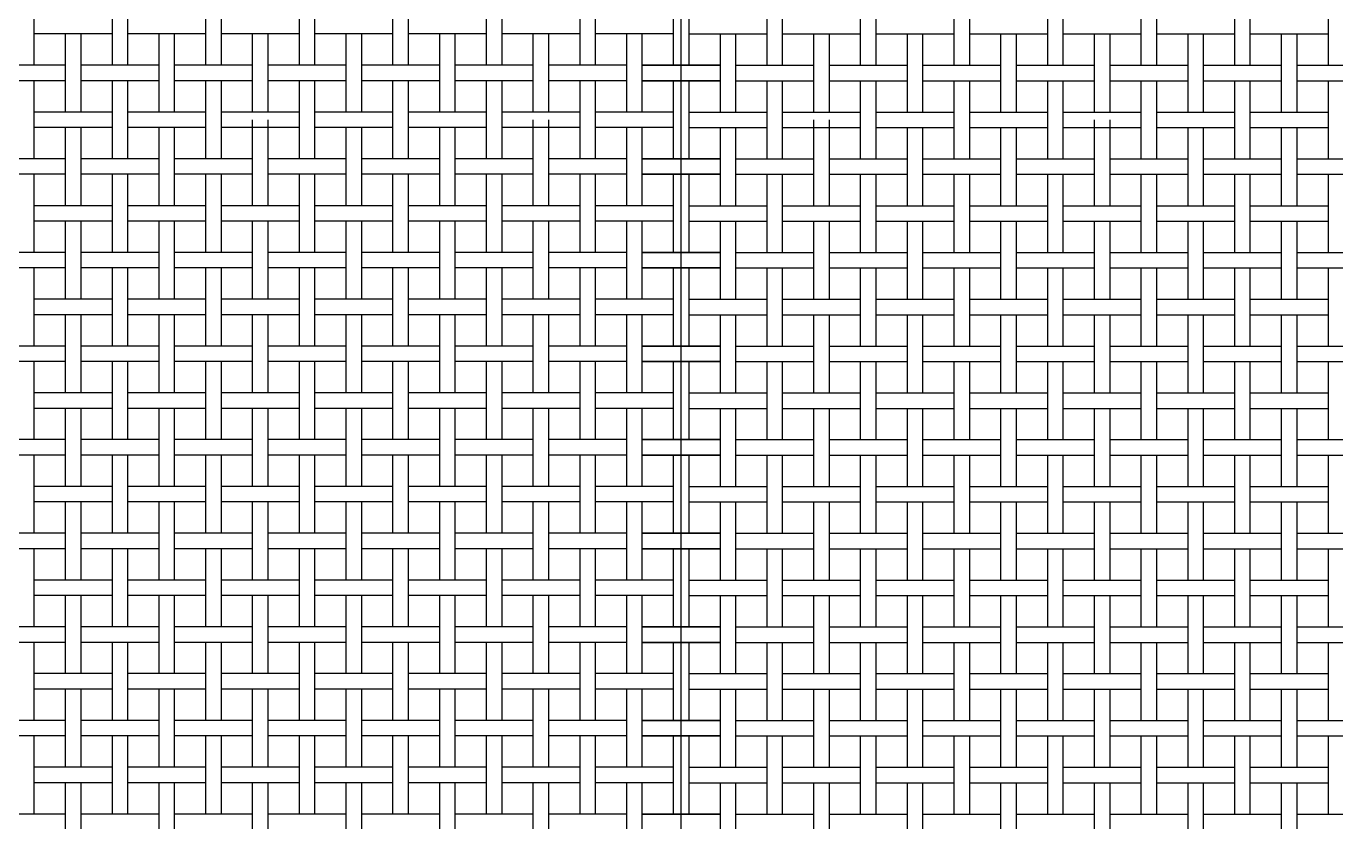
# Model space of a CAD drawing. Extents: x 1 to 102, y 0 to 78.
# Drawn here: x 44.63 to 56.48, y 41.67 to 48.86 of the extents above; entities that cross this region are included whole.
import ezdxf

# ---------------------------------------------------------------- set-up
doc = ezdxf.new("R2010")
doc.units = 0
doc.linetypes.add('CENTER', pattern=[50.8, 31.75, -6.35, 6.35, -6.35])
doc.layers.get('0').update_dxf_attribs({"linetype": 'CONTINUOUS'})
doc.layers.add('CENTER', color=1, linetype='CENTER')

msp = doc.modelspace()

# ---------------------------------------------------------------- linework, layer by layer
at = {"color": 7, "linetype": 'CONTINUOUS'}
for p, q in [((44.701, 49.218), (44.701, 48.511)), ((45.408, 49.218), (45.408, 48.511)), ((45.548, 49.218), (45.548, 48.511)), ((46.255, 49.218), (46.255, 48.511)), ((46.395, 49.218), (46.395, 48.511)), ((47.101, 49.218), (47.101, 48.511)), ((47.241, 49.218), (47.241, 48.511)), ((47.948, 49.218), (47.948, 48.511)), ((48.088, 49.218), (48.088, 48.511)), ((48.795, 49.218), (48.795, 48.511)), ((48.935, 49.218), (48.935, 48.511)), ((49.641, 49.218), (49.641, 48.511)), ((49.781, 49.218), (49.781, 48.511)), ((50.488, 49.218), (50.488, 48.511)), ((50.628, 49.218), (50.628, 48.511)), ((51.335, 49.218), (51.335, 48.511)), ((51.475, 49.218), (51.475, 48.511)), ((52.181, 49.218), (52.181, 48.511)), ((52.321, 49.218), (52.321, 48.511)), ((53.028, 49.218), (53.028, 48.511)), ((53.168, 49.218), (53.168, 48.511)), ((53.875, 49.218), (53.875, 48.511)), ((54.015, 49.218), (54.015, 48.511)), ((54.721, 49.218), (54.721, 48.511)), ((54.861, 49.218), (54.861, 48.511)), ((55.568, 49.218), (55.568, 48.511)), ((55.708, 49.218), (55.708, 48.511)), ((56.415, 49.218), (56.415, 48.511)), ((45.408, 48.795), (44.701, 48.795)), ((44.985, 48.795), (44.985, 48.088)), ((45.125, 48.795), (45.125, 48.088)), ((46.255, 48.795), (45.548, 48.795)), ((45.831, 48.795), (45.831, 48.088)), ((45.971, 48.795), (45.971, 48.088)), ((47.101, 48.795), (46.395, 48.795)), ((46.678, 48.795), (46.678, 48.088)), ((46.818, 48.795), (46.818, 48.088)), ((47.948, 48.795), (47.241, 48.795)), ((47.525, 48.795), (47.525, 48.088)), ((47.665, 48.795), (47.665, 48.088)), ((48.795, 48.795), (48.088, 48.795)), ((48.371, 48.795), (48.371, 48.088)), ((48.511, 48.795), (48.511, 48.088)), ((49.641, 48.795), (48.935, 48.795)), ((49.218, 48.795), (49.218, 48.088)), ((49.358, 48.795), (49.358, 48.088)), ((50.488, 48.795), (49.781, 48.795)), ((50.065, 48.795), (50.065, 48.088)), ((50.205, 48.795), (50.205, 48.088)), ((50.628, 48.795), (51.335, 48.795)), ((50.911, 48.795), (50.911, 48.088)), ((51.051, 48.795), (51.051, 48.088)), ((51.475, 48.795), (52.181, 48.795)), ((51.758, 48.795), (51.758, 48.088)), ((51.898, 48.795), (51.898, 48.088)), ((52.321, 48.795), (53.028, 48.795)), ((52.605, 48.795), (52.605, 48.088)), ((52.745, 48.795), (52.745, 48.088)), ((53.168, 48.795), (53.875, 48.795)), ((53.451, 48.795), (53.451, 48.088)), ((53.591, 48.795), (53.591, 48.088)), ((54.015, 48.795), (54.721, 48.795)), ((54.298, 48.795), (54.298, 48.088)), ((54.438, 48.795), (54.438, 48.088)), ((54.861, 48.795), (55.568, 48.795)), ((55.145, 48.795), (55.145, 48.088)), ((55.285, 48.795), (55.285, 48.088)), ((55.708, 48.795), (56.415, 48.795)), ((55.991, 48.795), (55.991, 48.088)), ((56.131, 48.795), (56.131, 48.088)), ((44.985, 48.511), (44.278, 48.511)), ((45.831, 48.511), (45.125, 48.511)), ((46.678, 48.511), (45.971, 48.511)), ((47.525, 48.511), (46.818, 48.511)), ((48.371, 48.511), (47.665, 48.511)), ((49.218, 48.511), (48.511, 48.511)), ((50.065, 48.511), (49.358, 48.511)), ((50.205, 48.511), (50.911, 48.511)), ((50.911, 48.511), (50.205, 48.511)), ((51.051, 48.511), (51.758, 48.511)), ((51.898, 48.511), (52.605, 48.511)), ((52.745, 48.511), (53.451, 48.511)), ((53.591, 48.511), (54.298, 48.511)), ((54.438, 48.511), (55.145, 48.511)), ((55.285, 48.511), (55.991, 48.511)), ((56.131, 48.511), (56.838, 48.511)), ((44.985, 48.371), (44.278, 48.371)), ((44.701, 48.371), (44.701, 47.665)), ((45.831, 48.371), (45.125, 48.371)), ((45.408, 48.371), (45.408, 47.665)), ((45.548, 48.371), (45.548, 47.665)), ((46.678, 48.371), (45.971, 48.371)), ((46.255, 48.371), (46.255, 47.665)), ((46.395, 48.371), (46.395, 47.665)), ((47.525, 48.371), (46.818, 48.371)), ((47.101, 48.371), (47.101, 47.665)), ((47.241, 48.371), (47.241, 47.665)), ((48.371, 48.371), (47.665, 48.371)), ((47.948, 48.371), (47.948, 47.665)), ((48.088, 48.371), (48.088, 47.665)), ((49.218, 48.371), (48.511, 48.371)), ((48.795, 48.371), (48.795, 47.665)), ((48.935, 48.371), (48.935, 47.665)), ((50.065, 48.371), (49.358, 48.371)), ((49.641, 48.371), (49.641, 47.665)), ((49.781, 48.371), (49.781, 47.665)), ((50.205, 48.371), (50.911, 48.371)), ((50.911, 48.371), (50.205, 48.371)), ((50.488, 48.371), (50.488, 47.665)), ((50.628, 48.371), (50.628, 47.665)), ((51.051, 48.371), (51.758, 48.371)), ((51.335, 48.371), (51.335, 47.665)), ((51.475, 48.371), (51.475, 47.665)), ((51.898, 48.371), (52.605, 48.371)), ((52.181, 48.371), (52.181, 47.665)), ((52.321, 48.371), (52.321, 47.665)), ((52.745, 48.371), (53.451, 48.371)), ((53.028, 48.371), (53.028, 47.665)), ((53.168, 48.371), (53.168, 47.665)), ((53.591, 48.371), (54.298, 48.371)), ((53.875, 48.371), (53.875, 47.665)), ((54.015, 48.371), (54.015, 47.665)), ((54.438, 48.371), (55.145, 48.371)), ((54.721, 48.371), (54.721, 47.665)), ((54.861, 48.371), (54.861, 47.665)), ((55.285, 48.371), (55.991, 48.371)), ((55.568, 48.371), (55.568, 47.665)), ((55.708, 48.371), (55.708, 47.665)), ((56.131, 48.371), (56.838, 48.371)), ((56.415, 48.371), (56.415, 47.665)), ((45.408, 48.088), (44.701, 48.088)), ((46.255, 48.088), (45.548, 48.088)), ((47.101, 48.088), (46.395, 48.088)), ((46.678, 48.018), (46.678, 47.241)), ((46.818, 48.018), (46.818, 47.241)), ((47.948, 48.088), (47.241, 48.088)), ((48.795, 48.088), (48.088, 48.088)), ((49.641, 48.088), (48.935, 48.088)), ((49.218, 48.018), (49.218, 47.241)), ((49.358, 48.018), (49.358, 47.241)), ((50.488, 48.088), (49.781, 48.088)), ((50.628, 48.088), (51.335, 48.088)), ((51.475, 48.088), (52.181, 48.088)), ((51.758, 48.018), (51.758, 47.241)), ((51.898, 48.018), (51.898, 47.241)), ((52.321, 48.088), (53.028, 48.088)), ((53.168, 48.088), (53.875, 48.088)), ((54.015, 48.088), (54.721, 48.088)), ((54.298, 48.018), (54.298, 47.241)), ((54.438, 48.018), (54.438, 47.241)), ((54.861, 48.088), (55.568, 48.088)), ((55.708, 48.088), (56.415, 48.088)), ((45.408, 47.948), (44.701, 47.948)), ((44.985, 47.948), (44.985, 47.241)), ((45.125, 47.948), (45.125, 47.241)), ((46.255, 47.948), (45.548, 47.948)), ((45.831, 47.948), (45.831, 47.241)), ((45.971, 47.948), (45.971, 47.241)), ((47.101, 47.948), (46.395, 47.948)), ((47.948, 47.948), (47.241, 47.948)), ((47.525, 47.948), (47.525, 47.241)), ((47.665, 47.948), (47.665, 47.241)), ((48.795, 47.948), (48.088, 47.948)), ((48.371, 47.948), (48.371, 47.241)), ((48.511, 47.948), (48.511, 47.241)), ((49.641, 47.948), (48.935, 47.948)), ((50.488, 47.948), (49.781, 47.948)), ((50.065, 47.948), (50.065, 47.241)), ((50.205, 47.948), (50.205, 47.241)), ((50.628, 47.948), (51.335, 47.948)), ((50.911, 47.948), (50.911, 47.241)), ((51.051, 47.948), (51.051, 47.241)), ((51.475, 47.948), (52.181, 47.948)), ((52.321, 47.948), (53.028, 47.948)), ((52.605, 47.948), (52.605, 47.241)), ((52.745, 47.948), (52.745, 47.241)), ((53.168, 47.948), (53.875, 47.948)), ((53.451, 47.948), (53.451, 47.241)), ((53.591, 47.948), (53.591, 47.241)), ((54.015, 47.948), (54.721, 47.948)), ((54.861, 47.948), (55.568, 47.948)), ((55.145, 47.948), (55.145, 47.241)), ((55.285, 47.948), (55.285, 47.241)), ((55.708, 47.948), (56.415, 47.948)), ((55.991, 47.948), (55.991, 47.241)), ((56.131, 47.948), (56.131, 47.241)), ((44.985, 47.665), (44.278, 47.665)), ((45.831, 47.665), (45.125, 47.665)), ((46.678, 47.665), (45.971, 47.665)), ((47.525, 47.665), (46.818, 47.665)), ((48.371, 47.665), (47.665, 47.665)), ((49.218, 47.665), (48.511, 47.665)), ((50.065, 47.665), (49.358, 47.665)), ((50.205, 47.665), (50.911, 47.665)), ((50.911, 47.665), (50.205, 47.665)), ((51.051, 47.665), (51.758, 47.665)), ((51.898, 47.665), (52.605, 47.665)), ((52.745, 47.665), (53.451, 47.665)), ((53.591, 47.665), (54.298, 47.665)), ((54.438, 47.665), (55.145, 47.665)), ((55.285, 47.665), (55.991, 47.665)), ((56.131, 47.665), (56.838, 47.665)), ((44.985, 47.525), (44.278, 47.525)), ((44.701, 47.525), (44.701, 46.818)), ((45.831, 47.525), (45.125, 47.525)), ((45.408, 47.525), (45.408, 46.818)), ((45.548, 47.525), (45.548, 46.818)), ((46.678, 47.525), (45.971, 47.525)), ((46.255, 47.525), (46.255, 46.818)), ((46.395, 47.525), (46.395, 46.818)), ((47.525, 47.525), (46.818, 47.525)), ((47.101, 47.525), (47.101, 46.818)), ((47.241, 47.525), (47.241, 46.818)), ((48.371, 47.525), (47.665, 47.525)), ((47.948, 47.525), (47.948, 46.818)), ((48.088, 47.525), (48.088, 46.818)), ((49.218, 47.525), (48.511, 47.525)), ((48.795, 47.525), (48.795, 46.818)), ((48.935, 47.525), (48.935, 46.818)), ((50.065, 47.525), (49.358, 47.525)), ((49.641, 47.525), (49.641, 46.818)), ((49.781, 47.525), (49.781, 46.818)), ((50.205, 47.525), (50.911, 47.525)), ((50.911, 47.525), (50.205, 47.525)), ((50.488, 47.525), (50.488, 46.818)), ((50.628, 47.525), (50.628, 46.818)), ((51.051, 47.525), (51.758, 47.525)), ((51.335, 47.525), (51.335, 46.818)), ((51.475, 47.525), (51.475, 46.818)), ((51.898, 47.525), (52.605, 47.525)), ((52.181, 47.525), (52.181, 46.818)), ((52.321, 47.525), (52.321, 46.818)), ((52.745, 47.525), (53.451, 47.525)), ((53.028, 47.525), (53.028, 46.818)), ((53.168, 47.525), (53.168, 46.818)), ((53.591, 47.525), (54.298, 47.525)), ((53.875, 47.525), (53.875, 46.818)), ((54.015, 47.525), (54.015, 46.818)), ((54.438, 47.525), (55.145, 47.525)), ((54.721, 47.525), (54.721, 46.818)), ((54.861, 47.525), (54.861, 46.818)), ((55.285, 47.525), (55.991, 47.525)), ((55.568, 47.525), (55.568, 46.818)), ((55.708, 47.525), (55.708, 46.818)), ((56.131, 47.525), (56.838, 47.525)), ((56.415, 47.525), (56.415, 46.818)), ((45.408, 47.241), (44.701, 47.241)), ((46.255, 47.241), (45.548, 47.241)), ((47.101, 47.241), (46.395, 47.241)), ((47.948, 47.241), (47.241, 47.241)), ((48.795, 47.241), (48.088, 47.241)), ((49.641, 47.241), (48.935, 47.241)), ((50.488, 47.241), (49.781, 47.241)), ((50.628, 47.241), (51.335, 47.241)), ((51.475, 47.241), (52.181, 47.241)), ((52.321, 47.241), (53.028, 47.241)), ((53.168, 47.241), (53.875, 47.241)), ((54.015, 47.241), (54.721, 47.241)), ((54.861, 47.241), (55.568, 47.241)), ((55.708, 47.241), (56.415, 47.241)), ((45.408, 47.101), (44.701, 47.101)), ((44.985, 47.101), (44.985, 46.395)), ((45.125, 47.101), (45.125, 46.395)), ((46.255, 47.101), (45.548, 47.101)), ((45.831, 47.101), (45.831, 46.395)), ((45.971, 47.101), (45.971, 46.395)), ((47.101, 47.101), (46.395, 47.101)), ((46.678, 47.101), (46.678, 46.395)), ((46.818, 47.101), (46.818, 46.395)), ((47.948, 47.101), (47.241, 47.101)), ((47.525, 47.101), (47.525, 46.395)), ((47.665, 47.101), (47.665, 46.395)), ((48.795, 47.101), (48.088, 47.101)), ((48.371, 47.101), (48.371, 46.395)), ((48.511, 47.101), (48.511, 46.395)), ((49.641, 47.101), (48.935, 47.101)), ((49.218, 47.101), (49.218, 46.395)), ((49.358, 47.101), (49.358, 46.395)), ((50.488, 47.101), (49.781, 47.101)), ((50.065, 47.101), (50.065, 46.395)), ((50.205, 47.101), (50.205, 46.395)), ((50.628, 47.101), (51.335, 47.101)), ((50.911, 47.101), (50.911, 46.395)), ((51.051, 47.101), (51.051, 46.395)), ((51.475, 47.101), (52.181, 47.101)), ((51.758, 47.101), (51.758, 46.395)), ((51.898, 47.101), (51.898, 46.395)), ((52.321, 47.101), (53.028, 47.101)), ((52.605, 47.101), (52.605, 46.395)), ((52.745, 47.101), (52.745, 46.395)), ((53.168, 47.101), (53.875, 47.101)), ((53.451, 47.101), (53.451, 46.395)), ((53.591, 47.101), (53.591, 46.395)), ((54.015, 47.101), (54.721, 47.101)), ((54.298, 47.101), (54.298, 46.395)), ((54.438, 47.101), (54.438, 46.395)), ((54.861, 47.101), (55.568, 47.101)), ((55.145, 47.101), (55.145, 46.395)), ((55.285, 47.101), (55.285, 46.395)), ((55.708, 47.101), (56.415, 47.101)), ((55.991, 47.101), (55.991, 46.395)), ((56.131, 47.101), (56.131, 46.395)), ((44.985, 46.818), (44.278, 46.818)), ((45.831, 46.818), (45.125, 46.818)), ((46.678, 46.818), (45.971, 46.818)), ((47.525, 46.818), (46.818, 46.818)), ((48.371, 46.818), (47.665, 46.818)), ((49.218, 46.818), (48.511, 46.818)), ((50.065, 46.818), (49.358, 46.818)), ((50.205, 46.818), (50.911, 46.818)), ((50.911, 46.818), (50.205, 46.818)), ((51.051, 46.818), (51.758, 46.818)), ((51.898, 46.818), (52.605, 46.818)), ((52.745, 46.818), (53.451, 46.818)), ((53.591, 46.818), (54.298, 46.818)), ((54.438, 46.818), (55.145, 46.818)), ((55.285, 46.818), (55.991, 46.818)), ((56.131, 46.818), (56.838, 46.818)), ((44.985, 46.678), (44.278, 46.678)), ((44.701, 46.678), (44.701, 45.971)), ((45.831, 46.678), (45.125, 46.678)), ((45.408, 46.678), (45.408, 45.971)), ((45.548, 46.678), (45.548, 45.971)), ((46.678, 46.678), (45.971, 46.678)), ((46.255, 46.678), (46.255, 45.971)), ((46.395, 46.678), (46.395, 45.971)), ((47.525, 46.678), (46.818, 46.678)), ((47.101, 46.678), (47.101, 45.971)), ((47.241, 46.678), (47.241, 45.971)), ((48.371, 46.678), (47.665, 46.678)), ((47.948, 46.678), (47.948, 45.971)), ((48.088, 46.678), (48.088, 45.971)), ((49.218, 46.678), (48.511, 46.678)), ((48.795, 46.678), (48.795, 45.971)), ((48.935, 46.678), (48.935, 45.971)), ((50.065, 46.678), (49.358, 46.678)), ((49.641, 46.678), (49.641, 45.971)), ((49.781, 46.678), (49.781, 45.971)), ((50.205, 46.678), (50.911, 46.678)), ((50.911, 46.678), (50.205, 46.678)), ((50.488, 46.678), (50.488, 45.971)), ((50.628, 46.678), (50.628, 45.971)), ((51.051, 46.678), (51.758, 46.678)), ((51.335, 46.678), (51.335, 45.971)), ((51.475, 46.678), (51.475, 45.971)), ((51.898, 46.678), (52.605, 46.678)), ((52.181, 46.678), (52.181, 45.971)), ((52.321, 46.678), (52.321, 45.971)), ((52.745, 46.678), (53.451, 46.678)), ((53.028, 46.678), (53.028, 45.971)), ((53.168, 46.678), (53.168, 45.971)), ((53.591, 46.678), (54.298, 46.678)), ((53.875, 46.678), (53.875, 45.971)), ((54.015, 46.678), (54.015, 45.971)), ((54.438, 46.678), (55.145, 46.678)), ((54.721, 46.678), (54.721, 45.971)), ((54.861, 46.678), (54.861, 45.971)), ((55.285, 46.678), (55.991, 46.678)), ((55.568, 46.678), (55.568, 45.971)), ((55.708, 46.678), (55.708, 45.971)), ((56.131, 46.678), (56.838, 46.678)), ((56.415, 46.678), (56.415, 45.971)), ((45.408, 46.395), (44.701, 46.395)), ((46.255, 46.395), (45.548, 46.395)), ((47.101, 46.395), (46.395, 46.395)), ((47.948, 46.395), (47.241, 46.395)), ((48.795, 46.395), (48.088, 46.395)), ((49.641, 46.395), (48.935, 46.395)), ((50.488, 46.395), (49.781, 46.395)), ((50.628, 46.395), (51.335, 46.395)), ((51.475, 46.395), (52.181, 46.395)), ((52.321, 46.395), (53.028, 46.395)), ((53.168, 46.395), (53.875, 46.395)), ((54.015, 46.395), (54.721, 46.395)), ((54.861, 46.395), (55.568, 46.395)), ((55.708, 46.395), (56.415, 46.395)), ((45.408, 46.255), (44.701, 46.255)), ((44.985, 46.255), (44.985, 45.548)), ((45.125, 46.255), (45.125, 45.548)), ((46.255, 46.255), (45.548, 46.255)), ((45.831, 46.255), (45.831, 45.548)), ((45.971, 46.255), (45.971, 45.548)), ((47.101, 46.255), (46.395, 46.255)), ((46.678, 46.255), (46.678, 45.548)), ((46.818, 46.255), (46.818, 45.548)), ((47.948, 46.255), (47.241, 46.255)), ((47.525, 46.255), (47.525, 45.548)), ((47.665, 46.255), (47.665, 45.548)), ((48.795, 46.255), (48.088, 46.255)), ((48.371, 46.255), (48.371, 45.548)), ((48.511, 46.255), (48.511, 45.548)), ((49.641, 46.255), (48.935, 46.255)), ((49.218, 46.255), (49.218, 45.548)), ((49.358, 46.255), (49.358, 45.548)), ((50.488, 46.255), (49.781, 46.255)), ((50.065, 46.255), (50.065, 45.548)), ((50.205, 46.255), (50.205, 45.548)), ((50.628, 46.255), (51.335, 46.255)), ((50.911, 46.255), (50.911, 45.548)), ((51.051, 46.255), (51.051, 45.548)), ((51.475, 46.255), (52.181, 46.255)), ((51.758, 46.255), (51.758, 45.548)), ((51.898, 46.255), (51.898, 45.548)), ((52.321, 46.255), (53.028, 46.255)), ((52.605, 46.255), (52.605, 45.548)), ((52.745, 46.255), (52.745, 45.548)), ((53.168, 46.255), (53.875, 46.255)), ((53.451, 46.255), (53.451, 45.548)), ((53.591, 46.255), (53.591, 45.548)), ((54.015, 46.255), (54.721, 46.255)), ((54.298, 46.255), (54.298, 45.548)), ((54.438, 46.255), (54.438, 45.548)), ((54.861, 46.255), (55.568, 46.255)), ((55.145, 46.255), (55.145, 45.548)), ((55.285, 46.255), (55.285, 45.548)), ((55.708, 46.255), (56.415, 46.255)), ((55.991, 46.255), (55.991, 45.548)), ((56.131, 46.255), (56.131, 45.548)), ((44.985, 45.971), (44.278, 45.971)), ((45.831, 45.971), (45.125, 45.971)), ((46.678, 45.971), (45.971, 45.971)), ((47.525, 45.971), (46.818, 45.971)), ((48.371, 45.971), (47.665, 45.971)), ((49.218, 45.971), (48.511, 45.971)), ((50.065, 45.971), (49.358, 45.971)), ((50.205, 45.971), (50.911, 45.971)), ((50.911, 45.971), (50.205, 45.971)), ((51.051, 45.971), (51.758, 45.971)), ((51.898, 45.971), (52.605, 45.971)), ((52.745, 45.971), (53.451, 45.971)), ((53.591, 45.971), (54.298, 45.971)), ((54.438, 45.971), (55.145, 45.971)), ((55.285, 45.971), (55.991, 45.971)), ((56.131, 45.971), (56.838, 45.971)), ((44.985, 45.831), (44.278, 45.831)), ((44.701, 45.831), (44.701, 45.125)), ((45.831, 45.831), (45.125, 45.831)), ((45.408, 45.831), (45.408, 45.125)), ((45.548, 45.831), (45.548, 45.125)), ((46.678, 45.831), (45.971, 45.831)), ((46.255, 45.831), (46.255, 45.125)), ((46.395, 45.831), (46.395, 45.125)), ((47.525, 45.831), (46.818, 45.831)), ((47.101, 45.831), (47.101, 45.125)), ((47.241, 45.831), (47.241, 45.125)), ((48.371, 45.831), (47.665, 45.831)), ((47.948, 45.831), (47.948, 45.125)), ((48.088, 45.831), (48.088, 45.125)), ((49.218, 45.831), (48.511, 45.831)), ((48.795, 45.831), (48.795, 45.125)), ((48.935, 45.831), (48.935, 45.125)), ((50.065, 45.831), (49.358, 45.831)), ((49.641, 45.831), (49.641, 45.125)), ((49.781, 45.831), (49.781, 45.125)), ((50.205, 45.831), (50.911, 45.831)), ((50.911, 45.831), (50.205, 45.831)), ((50.488, 45.831), (50.488, 45.125)), ((50.628, 45.831), (50.628, 45.125)), ((51.051, 45.831), (51.758, 45.831)), ((51.335, 45.831), (51.335, 45.125)), ((51.475, 45.831), (51.475, 45.125)), ((51.898, 45.831), (52.605, 45.831)), ((52.181, 45.831), (52.181, 45.125)), ((52.321, 45.831), (52.321, 45.125)), ((52.745, 45.831), (53.451, 45.831)), ((53.028, 45.831), (53.028, 45.125)), ((53.168, 45.831), (53.168, 45.125)), ((53.591, 45.831), (54.298, 45.831)), ((53.875, 45.831), (53.875, 45.125)), ((54.015, 45.831), (54.015, 45.125)), ((54.438, 45.831), (55.145, 45.831)), ((54.721, 45.831), (54.721, 45.125)), ((54.861, 45.831), (54.861, 45.125)), ((55.285, 45.831), (55.991, 45.831)), ((55.568, 45.831), (55.568, 45.125)), ((55.708, 45.831), (55.708, 45.125)), ((56.131, 45.831), (56.838, 45.831)), ((56.415, 45.831), (56.415, 45.125)), ((45.408, 45.548), (44.701, 45.548)), ((46.255, 45.548), (45.548, 45.548)), ((47.101, 45.548), (46.395, 45.548)), ((47.948, 45.548), (47.241, 45.548)), ((48.795, 45.548), (48.088, 45.548)), ((49.641, 45.548), (48.935, 45.548)), ((50.488, 45.548), (49.781, 45.548)), ((50.628, 45.548), (51.335, 45.548)), ((51.475, 45.548), (52.181, 45.548)), ((52.321, 45.548), (53.028, 45.548)), ((53.168, 45.548), (53.875, 45.548)), ((54.015, 45.548), (54.721, 45.548)), ((54.861, 45.548), (55.568, 45.548)), ((55.708, 45.548), (56.415, 45.548)), ((45.408, 45.408), (44.701, 45.408)), ((44.985, 45.408), (44.985, 44.701)), ((45.125, 45.408), (45.125, 44.701)), ((46.255, 45.408), (45.548, 45.408)), ((45.831, 45.408), (45.831, 44.701)), ((45.971, 45.408), (45.971, 44.701)), ((47.101, 45.408), (46.395, 45.408)), ((46.678, 45.408), (46.678, 44.701)), ((46.818, 45.408), (46.818, 44.701)), ((47.948, 45.408), (47.241, 45.408)), ((47.525, 45.408), (47.525, 44.701)), ((47.665, 45.408), (47.665, 44.701)), ((48.795, 45.408), (48.088, 45.408)), ((48.371, 45.408), (48.371, 44.701)), ((48.511, 45.408), (48.511, 44.701)), ((49.641, 45.408), (48.935, 45.408)), ((49.218, 45.408), (49.218, 44.701)), ((49.358, 45.408), (49.358, 44.701)), ((50.488, 45.408), (49.781, 45.408)), ((50.065, 45.408), (50.065, 44.701)), ((50.205, 45.408), (50.205, 44.701)), ((50.628, 45.408), (51.335, 45.408)), ((50.911, 45.408), (50.911, 44.701)), ((51.051, 45.408), (51.051, 44.701)), ((51.475, 45.408), (52.181, 45.408)), ((51.758, 45.408), (51.758, 44.701)), ((51.898, 45.408), (51.898, 44.701)), ((52.321, 45.408), (53.028, 45.408)), ((52.605, 45.408), (52.605, 44.701)), ((52.745, 45.408), (52.745, 44.701)), ((53.168, 45.408), (53.875, 45.408)), ((53.451, 45.408), (53.451, 44.701)), ((53.591, 45.408), (53.591, 44.701)), ((54.015, 45.408), (54.721, 45.408)), ((54.298, 45.408), (54.298, 44.701)), ((54.438, 45.408), (54.438, 44.701)), ((54.861, 45.408), (55.568, 45.408)), ((55.145, 45.408), (55.145, 44.701)), ((55.285, 45.408), (55.285, 44.701)), ((55.708, 45.408), (56.415, 45.408)), ((55.991, 45.408), (55.991, 44.701)), ((56.131, 45.408), (56.131, 44.701)), ((44.985, 45.125), (44.278, 45.125)), ((45.831, 45.125), (45.125, 45.125)), ((46.678, 45.125), (45.971, 45.125)), ((47.525, 45.125), (46.818, 45.125)), ((48.371, 45.125), (47.665, 45.125)), ((49.218, 45.125), (48.511, 45.125)), ((50.065, 45.125), (49.358, 45.125)), ((50.205, 45.125), (50.911, 45.125)), ((50.911, 45.125), (50.205, 45.125)), ((51.051, 45.125), (51.758, 45.125)), ((51.898, 45.125), (52.605, 45.125)), ((52.745, 45.125), (53.451, 45.125)), ((53.591, 45.125), (54.298, 45.125)), ((54.438, 45.125), (55.145, 45.125)), ((55.285, 45.125), (55.991, 45.125)), ((56.131, 45.125), (56.838, 45.125)), ((44.985, 44.985), (44.278, 44.985)), ((44.701, 44.985), (44.701, 44.278)), ((45.831, 44.985), (45.125, 44.985)), ((45.408, 44.985), (45.408, 44.278)), ((45.548, 44.985), (45.548, 44.278)), ((46.678, 44.985), (45.971, 44.985)), ((46.255, 44.985), (46.255, 44.278)), ((46.395, 44.985), (46.395, 44.278)), ((47.525, 44.985), (46.818, 44.985)), ((47.101, 44.985), (47.101, 44.278)), ((47.241, 44.985), (47.241, 44.278)), ((48.371, 44.985), (47.665, 44.985)), ((47.948, 44.985), (47.948, 44.278)), ((48.088, 44.985), (48.088, 44.278)), ((49.218, 44.985), (48.511, 44.985)), ((48.795, 44.985), (48.795, 44.278)), ((48.935, 44.985), (48.935, 44.278)), ((50.065, 44.985), (49.358, 44.985)), ((49.641, 44.985), (49.641, 44.278)), ((49.781, 44.985), (49.781, 44.278)), ((50.205, 44.985), (50.911, 44.985)), ((50.911, 44.985), (50.205, 44.985)), ((50.488, 44.985), (50.488, 44.278)), ((50.628, 44.985), (50.628, 44.278)), ((51.051, 44.985), (51.758, 44.985)), ((51.335, 44.985), (51.335, 44.278)), ((51.475, 44.985), (51.475, 44.278)), ((51.898, 44.985), (52.605, 44.985)), ((52.181, 44.985), (52.181, 44.278)), ((52.321, 44.985), (52.321, 44.278)), ((52.745, 44.985), (53.451, 44.985)), ((53.028, 44.985), (53.028, 44.278)), ((53.168, 44.985), (53.168, 44.278)), ((53.591, 44.985), (54.298, 44.985)), ((53.875, 44.985), (53.875, 44.278)), ((54.015, 44.985), (54.015, 44.278)), ((54.438, 44.985), (55.145, 44.985)), ((54.721, 44.985), (54.721, 44.278)), ((54.861, 44.985), (54.861, 44.278)), ((55.285, 44.985), (55.991, 44.985)), ((55.568, 44.985), (55.568, 44.278)), ((55.708, 44.985), (55.708, 44.278)), ((56.131, 44.985), (56.838, 44.985)), ((56.415, 44.985), (56.415, 44.278)), ((45.408, 44.701), (44.701, 44.701)), ((46.255, 44.701), (45.548, 44.701)), ((47.101, 44.701), (46.395, 44.701)), ((47.948, 44.701), (47.241, 44.701)), ((48.795, 44.701), (48.088, 44.701)), ((49.641, 44.701), (48.935, 44.701)), ((50.488, 44.701), (49.781, 44.701)), ((50.628, 44.701), (51.335, 44.701)), ((51.475, 44.701), (52.181, 44.701)), ((52.321, 44.701), (53.028, 44.701)), ((53.168, 44.701), (53.875, 44.701)), ((54.015, 44.701), (54.721, 44.701)), ((54.861, 44.701), (55.568, 44.701)), ((55.708, 44.701), (56.415, 44.701)), ((45.408, 44.561), (44.701, 44.561)), ((44.985, 44.561), (44.985, 43.855)), ((45.125, 44.561), (45.125, 43.855)), ((46.255, 44.561), (45.548, 44.561)), ((45.831, 44.561), (45.831, 43.855)), ((45.971, 44.561), (45.971, 43.855)), ((47.101, 44.561), (46.395, 44.561)), ((46.678, 44.561), (46.678, 43.855)), ((46.818, 44.561), (46.818, 43.855)), ((47.948, 44.561), (47.241, 44.561)), ((47.525, 44.561), (47.525, 43.855)), ((47.665, 44.561), (47.665, 43.855)), ((48.795, 44.561), (48.088, 44.561)), ((48.371, 44.561), (48.371, 43.855)), ((48.511, 44.561), (48.511, 43.855)), ((49.641, 44.561), (48.935, 44.561)), ((49.218, 44.561), (49.218, 43.855)), ((49.358, 44.561), (49.358, 43.855)), ((50.488, 44.561), (49.781, 44.561)), ((50.065, 44.561), (50.065, 43.855)), ((50.205, 44.561), (50.205, 43.855)), ((50.628, 44.561), (51.335, 44.561)), ((50.911, 44.561), (50.911, 43.855)), ((51.051, 44.561), (51.051, 43.855)), ((51.475, 44.561), (52.181, 44.561)), ((51.758, 44.561), (51.758, 43.855)), ((51.898, 44.561), (51.898, 43.855)), ((52.321, 44.561), (53.028, 44.561)), ((52.605, 44.561), (52.605, 43.855)), ((52.745, 44.561), (52.745, 43.855)), ((53.168, 44.561), (53.875, 44.561)), ((53.451, 44.561), (53.451, 43.855)), ((53.591, 44.561), (53.591, 43.855)), ((54.015, 44.561), (54.721, 44.561)), ((54.298, 44.561), (54.298, 43.855)), ((54.438, 44.561), (54.438, 43.855)), ((54.861, 44.561), (55.568, 44.561)), ((55.145, 44.561), (55.145, 43.855)), ((55.285, 44.561), (55.285, 43.855)), ((55.708, 44.561), (56.415, 44.561)), ((55.991, 44.561), (55.991, 43.855)), ((56.131, 44.561), (56.131, 43.855)), ((44.985, 44.278), (44.278, 44.278)), ((45.831, 44.278), (45.125, 44.278)), ((46.678, 44.278), (45.971, 44.278)), ((47.525, 44.278), (46.818, 44.278)), ((48.371, 44.278), (47.665, 44.278)), ((49.218, 44.278), (48.511, 44.278)), ((50.065, 44.278), (49.358, 44.278)), ((50.205, 44.278), (50.911, 44.278)), ((50.911, 44.278), (50.205, 44.278)), ((51.051, 44.278), (51.758, 44.278)), ((51.898, 44.278), (52.605, 44.278)), ((52.745, 44.278), (53.451, 44.278)), ((53.591, 44.278), (54.298, 44.278)), ((54.438, 44.278), (55.145, 44.278)), ((55.285, 44.278), (55.991, 44.278)), ((56.131, 44.278), (56.838, 44.278)), ((44.985, 44.138), (44.278, 44.138)), ((44.701, 44.138), (44.701, 43.431)), ((45.831, 44.138), (45.125, 44.138)), ((45.408, 44.138), (45.408, 43.431)), ((45.548, 44.138), (45.548, 43.431)), ((46.678, 44.138), (45.971, 44.138)), ((46.255, 44.138), (46.255, 43.431)), ((46.395, 44.138), (46.395, 43.431)), ((47.525, 44.138), (46.818, 44.138)), ((47.101, 44.138), (47.101, 43.431)), ((47.241, 44.138), (47.241, 43.431)), ((48.371, 44.138), (47.665, 44.138)), ((47.948, 44.138), (47.948, 43.431)), ((48.088, 44.138), (48.088, 43.431)), ((49.218, 44.138), (48.511, 44.138)), ((48.795, 44.138), (48.795, 43.431)), ((48.935, 44.138), (48.935, 43.431)), ((50.065, 44.138), (49.358, 44.138)), ((49.641, 44.138), (49.641, 43.431)), ((49.781, 44.138), (49.781, 43.431)), ((50.205, 44.138), (50.911, 44.138)), ((50.911, 44.138), (50.205, 44.138)), ((50.488, 44.138), (50.488, 43.431)), ((50.628, 44.138), (50.628, 43.431)), ((51.051, 44.138), (51.758, 44.138)), ((51.335, 44.138), (51.335, 43.431)), ((51.475, 44.138), (51.475, 43.431)), ((51.898, 44.138), (52.605, 44.138)), ((52.181, 44.138), (52.181, 43.431)), ((52.321, 44.138), (52.321, 43.431)), ((52.745, 44.138), (53.451, 44.138)), ((53.028, 44.138), (53.028, 43.431)), ((53.168, 44.138), (53.168, 43.431)), ((53.591, 44.138), (54.298, 44.138)), ((53.875, 44.138), (53.875, 43.431)), ((54.015, 44.138), (54.015, 43.431)), ((54.438, 44.138), (55.145, 44.138)), ((54.721, 44.138), (54.721, 43.431)), ((54.861, 44.138), (54.861, 43.431)), ((55.285, 44.138), (55.991, 44.138)), ((55.568, 44.138), (55.568, 43.431)), ((55.708, 44.138), (55.708, 43.431)), ((56.131, 44.138), (56.838, 44.138)), ((56.415, 44.138), (56.415, 43.431)), ((45.408, 43.855), (44.701, 43.855)), ((46.255, 43.855), (45.548, 43.855)), ((47.101, 43.855), (46.395, 43.855)), ((47.948, 43.855), (47.241, 43.855)), ((48.795, 43.855), (48.088, 43.855)), ((49.641, 43.855), (48.935, 43.855)), ((50.488, 43.855), (49.781, 43.855)), ((50.628, 43.855), (51.335, 43.855)), ((51.475, 43.855), (52.181, 43.855)), ((52.321, 43.855), (53.028, 43.855)), ((53.168, 43.855), (53.875, 43.855)), ((54.015, 43.855), (54.721, 43.855)), ((54.861, 43.855), (55.568, 43.855)), ((55.708, 43.855), (56.415, 43.855)), ((45.408, 43.715), (44.701, 43.715)), ((44.985, 43.715), (44.985, 43.008)), ((45.125, 43.715), (45.125, 43.008)), ((46.255, 43.715), (45.548, 43.715)), ((45.831, 43.715), (45.831, 43.008)), ((45.971, 43.715), (45.971, 43.008)), ((47.101, 43.715), (46.395, 43.715)), ((46.678, 43.715), (46.678, 43.008)), ((46.818, 43.715), (46.818, 43.008)), ((47.948, 43.715), (47.241, 43.715)), ((47.525, 43.715), (47.525, 43.008)), ((47.665, 43.715), (47.665, 43.008)), ((48.795, 43.715), (48.088, 43.715)), ((48.371, 43.715), (48.371, 43.008)), ((48.511, 43.715), (48.511, 43.008)), ((49.641, 43.715), (48.935, 43.715)), ((49.218, 43.715), (49.218, 43.008)), ((49.358, 43.715), (49.358, 43.008)), ((50.488, 43.715), (49.781, 43.715)), ((50.065, 43.715), (50.065, 43.008)), ((50.205, 43.715), (50.205, 43.008)), ((50.628, 43.715), (51.335, 43.715)), ((50.911, 43.715), (50.911, 43.008)), ((51.051, 43.715), (51.051, 43.008)), ((51.475, 43.715), (52.181, 43.715)), ((51.758, 43.715), (51.758, 43.008)), ((51.898, 43.715), (51.898, 43.008)), ((52.321, 43.715), (53.028, 43.715)), ((52.605, 43.715), (52.605, 43.008)), ((52.745, 43.715), (52.745, 43.008)), ((53.168, 43.715), (53.875, 43.715)), ((53.451, 43.715), (53.451, 43.008)), ((53.591, 43.715), (53.591, 43.008)), ((54.015, 43.715), (54.721, 43.715)), ((54.298, 43.715), (54.298, 43.008)), ((54.438, 43.715), (54.438, 43.008)), ((54.861, 43.715), (55.568, 43.715)), ((55.145, 43.715), (55.145, 43.008)), ((55.285, 43.715), (55.285, 43.008)), ((55.708, 43.715), (56.415, 43.715)), ((55.991, 43.715), (55.991, 43.008)), ((56.131, 43.715), (56.131, 43.008)), ((44.985, 43.431), (44.278, 43.431)), ((45.831, 43.431), (45.125, 43.431)), ((46.678, 43.431), (45.971, 43.431)), ((47.525, 43.431), (46.818, 43.431)), ((48.371, 43.431), (47.665, 43.431)), ((49.218, 43.431), (48.511, 43.431)), ((50.065, 43.431), (49.358, 43.431)), ((50.205, 43.431), (50.911, 43.431)), ((50.911, 43.431), (50.205, 43.431)), ((51.051, 43.431), (51.758, 43.431)), ((51.898, 43.431), (52.605, 43.431)), ((52.745, 43.431), (53.451, 43.431)), ((53.591, 43.431), (54.298, 43.431)), ((54.438, 43.431), (55.145, 43.431)), ((55.285, 43.431), (55.991, 43.431)), ((56.131, 43.431), (56.838, 43.431)), ((44.985, 43.291), (44.278, 43.291)), ((44.701, 43.291), (44.701, 42.585)), ((45.831, 43.291), (45.125, 43.291)), ((45.408, 43.291), (45.408, 42.585)), ((45.548, 43.291), (45.548, 42.585)), ((46.678, 43.291), (45.971, 43.291)), ((46.255, 43.291), (46.255, 42.585)), ((46.395, 43.291), (46.395, 42.585)), ((47.525, 43.291), (46.818, 43.291)), ((47.101, 43.291), (47.101, 42.585)), ((47.241, 43.291), (47.241, 42.585)), ((48.371, 43.291), (47.665, 43.291)), ((47.948, 43.291), (47.948, 42.585)), ((48.088, 43.291), (48.088, 42.585)), ((49.218, 43.291), (48.511, 43.291)), ((48.795, 43.291), (48.795, 42.585)), ((48.935, 43.291), (48.935, 42.585)), ((50.065, 43.291), (49.358, 43.291)), ((49.641, 43.291), (49.641, 42.585)), ((49.781, 43.291), (49.781, 42.585)), ((50.205, 43.291), (50.911, 43.291)), ((50.911, 43.291), (50.205, 43.291)), ((50.488, 43.291), (50.488, 42.585)), ((50.628, 43.291), (50.628, 42.585)), ((51.051, 43.291), (51.758, 43.291)), ((51.335, 43.291), (51.335, 42.585)), ((51.475, 43.291), (51.475, 42.585)), ((51.898, 43.291), (52.605, 43.291)), ((52.181, 43.291), (52.181, 42.585)), ((52.321, 43.291), (52.321, 42.585)), ((52.745, 43.291), (53.451, 43.291)), ((53.028, 43.291), (53.028, 42.585)), ((53.168, 43.291), (53.168, 42.585)), ((53.591, 43.291), (54.298, 43.291)), ((53.875, 43.291), (53.875, 42.585)), ((54.015, 43.291), (54.015, 42.585)), ((54.438, 43.291), (55.145, 43.291)), ((54.721, 43.291), (54.721, 42.585)), ((54.861, 43.291), (54.861, 42.585)), ((55.285, 43.291), (55.991, 43.291)), ((55.568, 43.291), (55.568, 42.585)), ((55.708, 43.291), (55.708, 42.585)), ((56.131, 43.291), (56.838, 43.291)), ((56.415, 43.291), (56.415, 42.585)), ((45.408, 43.008), (44.701, 43.008)), ((46.255, 43.008), (45.548, 43.008)), ((47.101, 43.008), (46.395, 43.008)), ((47.948, 43.008), (47.241, 43.008)), ((48.795, 43.008), (48.088, 43.008)), ((49.641, 43.008), (48.935, 43.008)), ((50.488, 43.008), (49.781, 43.008)), ((50.628, 43.008), (51.335, 43.008)), ((51.475, 43.008), (52.181, 43.008)), ((52.321, 43.008), (53.028, 43.008)), ((53.168, 43.008), (53.875, 43.008)), ((54.015, 43.008), (54.721, 43.008)), ((54.861, 43.008), (55.568, 43.008)), ((55.708, 43.008), (56.415, 43.008)), ((45.408, 42.868), (44.701, 42.868)), ((44.985, 42.868), (44.985, 42.161)), ((45.125, 42.868), (45.125, 42.161)), ((46.255, 42.868), (45.548, 42.868)), ((45.831, 42.868), (45.831, 42.161)), ((45.971, 42.868), (45.971, 42.161)), ((47.101, 42.868), (46.395, 42.868)), ((46.678, 42.868), (46.678, 42.161)), ((46.818, 42.868), (46.818, 42.161)), ((47.948, 42.868), (47.241, 42.868)), ((47.525, 42.868), (47.525, 42.161)), ((47.665, 42.868), (47.665, 42.161)), ((48.795, 42.868), (48.088, 42.868)), ((48.371, 42.868), (48.371, 42.161)), ((48.511, 42.868), (48.511, 42.161)), ((49.641, 42.868), (48.935, 42.868)), ((49.218, 42.868), (49.218, 42.161)), ((49.358, 42.868), (49.358, 42.161)), ((50.488, 42.868), (49.781, 42.868)), ((50.065, 42.868), (50.065, 42.161)), ((50.205, 42.868), (50.205, 42.161)), ((50.628, 42.868), (51.335, 42.868)), ((50.911, 42.868), (50.911, 42.161)), ((51.051, 42.868), (51.051, 42.161)), ((51.475, 42.868), (52.181, 42.868)), ((51.758, 42.868), (51.758, 42.161)), ((51.898, 42.868), (51.898, 42.161)), ((52.321, 42.868), (53.028, 42.868)), ((52.605, 42.868), (52.605, 42.161)), ((52.745, 42.868), (52.745, 42.161)), ((53.168, 42.868), (53.875, 42.868)), ((53.451, 42.868), (53.451, 42.161)), ((53.591, 42.868), (53.591, 42.161)), ((54.015, 42.868), (54.721, 42.868)), ((54.298, 42.868), (54.298, 42.161)), ((54.438, 42.868), (54.438, 42.161)), ((54.861, 42.868), (55.568, 42.868)), ((55.145, 42.868), (55.145, 42.161)), ((55.285, 42.868), (55.285, 42.161)), ((55.708, 42.868), (56.415, 42.868)), ((55.991, 42.868), (55.991, 42.161)), ((56.131, 42.868), (56.131, 42.161)), ((44.985, 42.585), (44.278, 42.585)), ((45.831, 42.585), (45.125, 42.585)), ((46.678, 42.585), (45.971, 42.585)), ((47.525, 42.585), (46.818, 42.585)), ((48.371, 42.585), (47.665, 42.585)), ((49.218, 42.585), (48.511, 42.585)), ((50.065, 42.585), (49.358, 42.585)), ((50.205, 42.585), (50.911, 42.585)), ((50.911, 42.585), (50.205, 42.585)), ((51.051, 42.585), (51.758, 42.585)), ((51.898, 42.585), (52.605, 42.585)), ((52.745, 42.585), (53.451, 42.585)), ((53.591, 42.585), (54.298, 42.585)), ((54.438, 42.585), (55.145, 42.585)), ((55.285, 42.585), (55.991, 42.585)), ((56.131, 42.585), (56.838, 42.585)), ((44.985, 42.445), (44.278, 42.445)), ((44.701, 42.445), (44.701, 41.738)), ((45.831, 42.445), (45.125, 42.445)), ((45.408, 42.445), (45.408, 41.738)), ((45.548, 42.445), (45.548, 41.738)), ((46.678, 42.445), (45.971, 42.445)), ((46.255, 42.445), (46.255, 41.738)), ((46.395, 42.445), (46.395, 41.738)), ((47.525, 42.445), (46.818, 42.445)), ((47.101, 42.445), (47.101, 41.738)), ((47.241, 42.445), (47.241, 41.738)), ((48.371, 42.445), (47.665, 42.445)), ((47.948, 42.445), (47.948, 41.738)), ((48.088, 42.445), (48.088, 41.738)), ((49.218, 42.445), (48.511, 42.445)), ((48.795, 42.445), (48.795, 41.738)), ((48.935, 42.445), (48.935, 41.738)), ((50.065, 42.445), (49.358, 42.445)), ((49.641, 42.445), (49.641, 41.738)), ((49.781, 42.445), (49.781, 41.738)), ((50.205, 42.445), (50.911, 42.445)), ((50.911, 42.445), (50.205, 42.445)), ((50.488, 42.445), (50.488, 41.738)), ((50.628, 42.445), (50.628, 41.738)), ((51.051, 42.445), (51.758, 42.445)), ((51.335, 42.445), (51.335, 41.738)), ((51.475, 42.445), (51.475, 41.738)), ((51.898, 42.445), (52.605, 42.445)), ((52.181, 42.445), (52.181, 41.738)), ((52.321, 42.445), (52.321, 41.738)), ((52.745, 42.445), (53.451, 42.445)), ((53.028, 42.445), (53.028, 41.738)), ((53.168, 42.445), (53.168, 41.738)), ((53.591, 42.445), (54.298, 42.445)), ((53.875, 42.445), (53.875, 41.738)), ((54.015, 42.445), (54.015, 41.738)), ((54.438, 42.445), (55.145, 42.445)), ((54.721, 42.445), (54.721, 41.738)), ((54.861, 42.445), (54.861, 41.738)), ((55.285, 42.445), (55.991, 42.445)), ((55.568, 42.445), (55.568, 41.738)), ((55.708, 42.445), (55.708, 41.738)), ((56.131, 42.445), (56.838, 42.445)), ((56.415, 42.445), (56.415, 41.738)), ((45.408, 42.161), (44.701, 42.161)), ((46.255, 42.161), (45.548, 42.161)), ((47.101, 42.161), (46.395, 42.161)), ((47.948, 42.161), (47.241, 42.161)), ((48.795, 42.161), (48.088, 42.161)), ((49.641, 42.161), (48.935, 42.161)), ((50.488, 42.161), (49.781, 42.161)), ((50.628, 42.161), (51.335, 42.161)), ((51.475, 42.161), (52.181, 42.161)), ((52.321, 42.161), (53.028, 42.161)), ((53.168, 42.161), (53.875, 42.161)), ((54.015, 42.161), (54.721, 42.161)), ((54.861, 42.161), (55.568, 42.161)), ((55.708, 42.161), (56.415, 42.161)), ((45.408, 42.021), (44.701, 42.021)), ((44.985, 42.021), (44.985, 41.315)), ((45.125, 42.021), (45.125, 41.315)), ((46.255, 42.021), (45.548, 42.021)), ((45.831, 42.021), (45.831, 41.315)), ((45.971, 42.021), (45.971, 41.315)), ((47.101, 42.021), (46.395, 42.021)), ((46.678, 42.021), (46.678, 41.315)), ((46.818, 42.021), (46.818, 41.315)), ((47.948, 42.021), (47.241, 42.021)), ((47.525, 42.021), (47.525, 41.315)), ((47.665, 42.021), (47.665, 41.315)), ((48.795, 42.021), (48.088, 42.021)), ((48.371, 42.021), (48.371, 41.315)), ((48.511, 42.021), (48.511, 41.315)), ((49.641, 42.021), (48.935, 42.021)), ((49.218, 42.021), (49.218, 41.315)), ((49.358, 42.021), (49.358, 41.315)), ((50.488, 42.021), (49.781, 42.021)), ((50.065, 42.021), (50.065, 41.315)), ((50.205, 42.021), (50.205, 41.315)), ((50.628, 42.021), (51.335, 42.021)), ((50.911, 42.021), (50.911, 41.315)), ((51.051, 42.021), (51.051, 41.315)), ((51.475, 42.021), (52.181, 42.021)), ((51.758, 42.021), (51.758, 41.315)), ((51.898, 42.021), (51.898, 41.315)), ((52.321, 42.021), (53.028, 42.021)), ((52.605, 42.021), (52.605, 41.315)), ((52.745, 42.021), (52.745, 41.315)), ((53.168, 42.021), (53.875, 42.021)), ((53.451, 42.021), (53.451, 41.315)), ((53.591, 42.021), (53.591, 41.315)), ((54.015, 42.021), (54.721, 42.021)), ((54.298, 42.021), (54.298, 41.315)), ((54.438, 42.021), (54.438, 41.315)), ((54.861, 42.021), (55.568, 42.021)), ((55.145, 42.021), (55.145, 41.315)), ((55.285, 42.021), (55.285, 41.315)), ((55.708, 42.021), (56.415, 42.021)), ((55.991, 42.021), (55.991, 41.315)), ((56.131, 42.021), (56.131, 41.315)), ((44.985, 41.738), (44.278, 41.738)), ((45.831, 41.738), (45.125, 41.738)), ((46.678, 41.738), (45.971, 41.738)), ((47.525, 41.738), (46.818, 41.738)), ((48.371, 41.738), (47.665, 41.738)), ((49.218, 41.738), (48.511, 41.738)), ((50.065, 41.738), (49.358, 41.738)), ((50.205, 41.738), (50.911, 41.738)), ((50.911, 41.738), (50.205, 41.738)), ((51.051, 41.738), (51.758, 41.738)), ((51.898, 41.738), (52.605, 41.738)), ((52.745, 41.738), (53.451, 41.738)), ((53.591, 41.738), (54.298, 41.738)), ((54.438, 41.738), (55.145, 41.738)), ((55.285, 41.738), (55.991, 41.738)), ((56.131, 41.738), (56.838, 41.738))]:
    msp.add_line(p, q, dxfattribs=at)
for radius in [25, 15]:
    msp.add_circle((50.558, 50.558), radius, dxfattribs=at)
at = {"layer": 'CENTER', "color": 1, "linetype": 'CENTER'}
msp.add_line((50.558, 23.558), (50.558, 77.558), dxfattribs=at)

doc.saveas('drawing.dxf')
